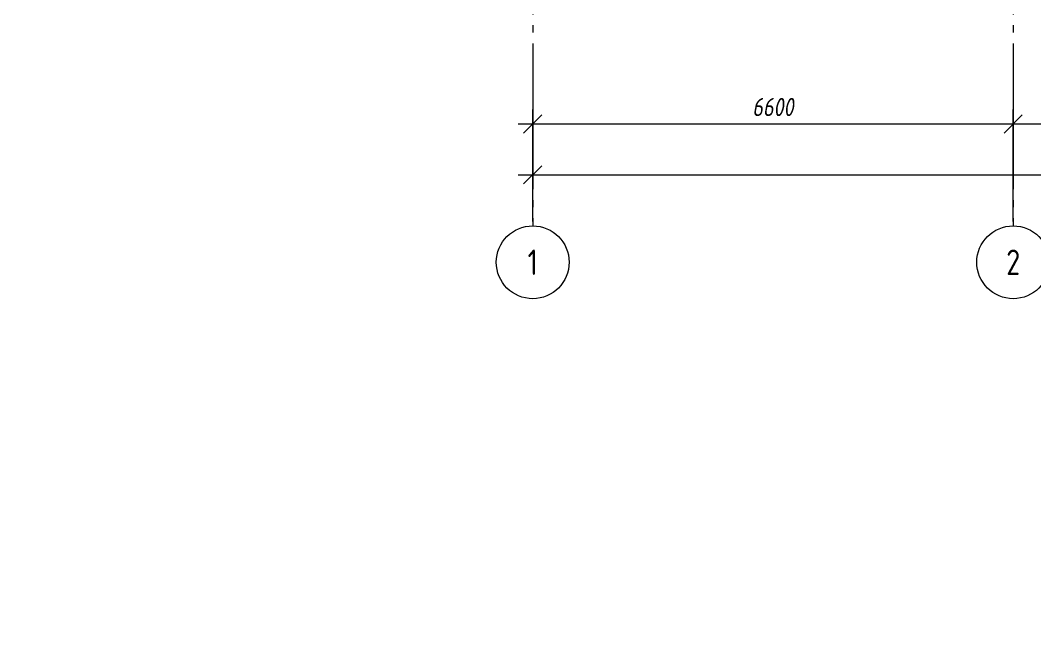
# Model space of a CAD drawing. Header units: millimetres. Extents: x -85420 to 1195317, y -69347 to 470418.
# Drawn here: x 423507 to 437442, y 0 to 8398 of the extents above; entities that cross this region are included whole.
import ezdxf
from ezdxf import colors
from ezdxf.entities.mleader import LeaderData, LeaderLine
from ezdxf.math import Vec2, Vec3

# ---------------------------------------------------------------- set-up
doc = ezdxf.new("R2010")
doc.units = ezdxf.units.MM
for name, pattern in [('GOST2.303 6', [12, 8, -1.5, 1, -1.5]), ('ГОСТ 2.303 5', [24, 20, -1.5, 1, -1.5]), ('осевая', [50.8, 31.75, -6.35, 6.35, -6.35])]:
    doc.linetypes.add(name, pattern=pattern)
for name, color, linetype, lineweight in [('+АР_Осевые линии', 252, 'GOST2.303 6', 9), ('+АР_Размеры', 252, 'Continuous', 0), ('АР_Отметки', 7, 'Continuous', 5)]:
    doc.layers.add(name, color=color, linetype=linetype, lineweight=lineweight)
doc.layers.add('ОСИ', color=7, linetype='осевая', lineweight=13, true_color=0x999999)
doc.styles.add('GOST 2.304', font='CS_Gost2304.shx')
doc.styles.add('ISOCPEUR', font='', dxfattribs={"height": 250})
doc.styles.add('ГОСТ 2.304', font='CS_Gost2304.shx', dxfattribs={"oblique": 10})
doc.styles.get('ISOCPEUR').set_extended_font_data('ISOCPEUR', italic=True)
doc.dimstyles.new('СПДС', dxfattribs={"dimscale": 100, "dimtxt": 2.5, "dimasz": 2.5, "dimexe": 2, "dimexo": 0.625, "dimgap": 1, "dimtad": 1, "dimdec": 0, "dimrnd": 5, "dimtxsty": 'ГОСТ 2.304', "dimblk": 'OBLIQUE', "dimblk1": 'OBLIQUE', "dimblk2": 'OBLIQUE', "dimcen": 2.5, "dimdle": 2, "dimadec": 0, "dimazin": 2, "dimtfac": 0.75, "dimtdec": 4, "dimtmove": 1, "dimatfit": 3, "dimfxl": 1, "dimtfill": 1, "dimtolj": 1, "dimarcsym": 1})

# ---------------------------------------------------------------- blocks, each defined once
blk = doc.blocks.new('Ось сетки - Диаметр 10 мм-1135821-0_Подвал _-2_700__Планировка')
at = {"layer": '+АР_Осевые линии', "linetype": 'Continuous'}
blk.add_circle((0, 0), 5, dxfattribs=at)
blk = doc.blocks.new('_Oblique')
at = {"color": 0, "linetype": 'ByBlock', "lineweight": -2}
blk.add_line((-0.5, -0.5), (0.5, 0.5), dxfattribs=at)
blk = doc.blocks.new('*D164')
at = {"layer": '+АР_Размеры', "color": 0, "lineweight": -2, "ltscale": 100, "transparency": 16777216}
for p, q in [((140, -9690), (140, -8152)), ((6740, -9690), (6740, -8152)), ((-60, -8352), (6940, -8352))]:
    blk.add_line(p, q, dxfattribs=at)
at = {"layer": 'Defpoints', "color": 0, "transparency": 16777216}
for p in [(6740, -8352), (140, -9752), (6740, -9752)]:
    blk.add_point(p, dxfattribs=at)
at = {"layer": '+АР_Размеры', "color": 0, "lineweight": -2, "transparency": 16777216, "xscale": 250, "yscale": 250, "zscale": 250, "rotation": 180}
blk.add_blockref('_Oblique', (140, -8352), dxfattribs=at)
at = {"layer": '+АР_Размеры', "color": 0, "lineweight": -2, "transparency": 16777216, "xscale": 250, "yscale": 250, "zscale": 250}
blk.add_blockref('_Oblique', (6740, -8352), dxfattribs=at)
at = {"layer": '+АР_Размеры', "color": 0, "ltscale": 100, "transparency": 16777216, "insert": (3440, -8120), "char_height": 250, "attachment_point": 5, "style": 'ГОСТ 2.304', "bg_fill": 3, "box_fill_scale": 1.1, "bg_fill_color": 256, "bg_fill_true_color": 13158600, "bg_fill_transparency": 0}
blk.add_mtext('\\A1;6600', dxfattribs=at)
blk = doc.blocks.new('*D165')
at = {"layer": '+АР_Размеры', "color": 0, "lineweight": -2, "ltscale": 100, "transparency": 16777216}
for p, q in [((140, -9690), (140, -8852)), ((70940, -9690), (70940, -8852)), ((-60, -9052), (71140, -9052))]:
    blk.add_line(p, q, dxfattribs=at)
at = {"layer": 'Defpoints', "color": 0, "transparency": 16777216}
for p in [(70940, -9052), (140, -9752), (70940, -9752)]:
    blk.add_point(p, dxfattribs=at)
at = {"layer": '+АР_Размеры', "color": 0, "lineweight": -2, "transparency": 16777216, "xscale": 250, "yscale": 250, "zscale": 250, "rotation": 180}
blk.add_blockref('_Oblique', (140, -9052), dxfattribs=at)
at = {"layer": '+АР_Размеры', "color": 0, "lineweight": -2, "transparency": 16777216, "xscale": 250, "yscale": 250, "zscale": 250}
blk.add_blockref('_Oblique', (70940, -9052), dxfattribs=at)
at = {"layer": '+АР_Размеры', "color": 0, "ltscale": 100, "transparency": 16777216, "insert": (37040, -8827), "char_height": 250, "attachment_point": 5, "style": 'ГОСТ 2.304', "bg_fill": 3, "box_fill_scale": 1.1, "bg_fill_color": 256, "bg_fill_true_color": 13158600, "bg_fill_transparency": 0}
blk.add_mtext('\\A1;70800', dxfattribs=at)
blk = doc.blocks.new('*D166')
at = {"layer": '+АР_Размеры', "color": 0, "lineweight": -2, "ltscale": 100, "transparency": 16777216}
for p, q in [((6740, -9690), (6740, -8152)), ((10940, -9170), (10940, -8152)), ((6540, -8352), (11140, -8352))]:
    blk.add_line(p, q, dxfattribs=at)
at = {"layer": 'Defpoints', "color": 0, "transparency": 16777216}
for p in [(10940, -8352), (10940, -9233), (6740, -9752)]:
    blk.add_point(p, dxfattribs=at)
at = {"layer": '+АР_Размеры', "color": 0, "lineweight": -2, "transparency": 16777216, "xscale": 250, "yscale": 250, "zscale": 250, "rotation": 180}
blk.add_blockref('_Oblique', (6740, -8352), dxfattribs=at)
at = {"layer": '+АР_Размеры', "color": 0, "lineweight": -2, "transparency": 16777216, "xscale": 250, "yscale": 250, "zscale": 250}
blk.add_blockref('_Oblique', (10940, -8352), dxfattribs=at)
at = {"layer": '+АР_Размеры', "color": 0, "ltscale": 100, "transparency": 16777216, "insert": (8840, -8118), "char_height": 250, "attachment_point": 5, "style": 'ГОСТ 2.304', "bg_fill": 3, "box_fill_scale": 1.1, "bg_fill_color": 256, "bg_fill_true_color": 13158600, "bg_fill_transparency": 0}
blk.add_mtext('\\A1;4200', dxfattribs=at)
blk = doc.blocks.new('_DotSmall')
at = {"color": 0, "linetype": 'ByBlock', "const_width": 0.5}
blk.add_lwpolyline([(-0.0625, 0, 1), (0.0625, 0, 1)], format="xyb", close=True, dxfattribs=at)
blk = doc.blocks.new('A$C314F1C93')
at = {"layer": '+АР_Осевые линии', "linetype": 'ГОСТ 2.303 5', "lineweight": 0, "ltscale": 100}
blk.add_line((140, 64752.7), (140, -9752.2), dxfattribs=at)
at = {"layer": '+АР_Размеры', "ltscale": 100, "xscale": 100.0000000000002, "yscale": 100.0000000000002, "zscale": 100.0000000000002, "rotation": 90}
blk.add_blockref('Ось сетки - Диаметр 10 мм-1135821-0_Подвал _-2_700__Планировка', (140, -10252.2), dxfattribs=at)
at = {"layer": '+АР_Осевые линии', "linetype": 'ГОСТ 2.303 5', "lineweight": 0, "ltscale": 100, "insert": (6740, -10252.2), "char_height": 350, "attachment_point": 5, "style": 'GOST 2.304'}
blk.add_mtext('2', dxfattribs=at)
at = {"layer": '+АР_Размеры', "ltscale": 100, "insert": (140, -10252.2), "char_height": 350, "attachment_point": 5, "style": 'GOST 2.304'}
blk.add_mtext('1', dxfattribs=at)
at = {"layer": '+АР_Размеры', "ltscale": 100}
dim = blk.add_linear_dim(base=(6740, -8352.2), p1=(140, -9752.2), p2=(6740, -9752.2), dimstyle='СПДС', override={"dimscale": 100}, dxfattribs=at)
dim.commit()
dim.dimension.update_dxf_attribs({"geometry": '*D164', "text_midpoint": (3440, -8120)})
dim = blk.add_linear_dim(base=(70940, -9052.2), p1=(140, -9752.2), p2=(70940, -9752.2), dimstyle='СПДС', override={"dimscale": 100}, dxfattribs=at)
dim.commit()
dim.dimension.update_dxf_attribs({"geometry": '*D165', "text_midpoint": (37040, -9052.2), "dimtype": 160})
at = {"layer": '+АР_Осевые линии', "linetype": 'ГОСТ 2.303 5', "lineweight": 0, "ltscale": 100}
blk.add_line((6740, 64752.7), (6740, -9752.2), dxfattribs=at)
at = {"layer": '+АР_Осевые линии', "linetype": 'ГОСТ 2.303 5', "lineweight": 25, "ltscale": 100, "xscale": 100.0000000000002, "yscale": 100.0000000000002, "zscale": 100.0000000000002, "rotation": 90}
blk.add_blockref('Ось сетки - Диаметр 10 мм-1135821-0_Подвал _-2_700__Планировка', (6740, -10252.2), dxfattribs=at)
at = {"layer": '+АР_Размеры', "ltscale": 100}
dim = blk.add_linear_dim(base=(10940, -8352.2), p1=(6740, -9752.2), p2=(10940, -9232.6), dimstyle='СПДС', override={"dimscale": 100}, dxfattribs=at)
dim.commit()
dim.dimension.update_dxf_attribs({"geometry": '*D166', "text_midpoint": (8840, -8117.6)})

msp = doc.modelspace()

# ---------------------------------------------------------------- block references
at = {"layer": 'ОСИ', "ltscale": 40}
msp.add_blockref('A$C314F1C93', (430406.4, 15326.4, 0), dxfattribs=at)

# ---------------------------------------------------------------- next in the draw order: leaders
at = {"layer": 'АР_Отметки', "lineweight": 9}
ml = msp.add_multileader_mtext('Standard', dxfattribs=at)
ml.set_content('+2,410', color=256, style='ISOCPEUR')
ml.set_leader_properties(color=256, linetype='Continuous', lineweight=-1)
ml.set_arrow_properties(name='DOTSMALL')
ml.build(insert=Vec2(0, 0))
ml.multileader.update_dxf_attribs({"has_text_frame": 1, "text_left_attachment_type": 4, "text_right_attachment_type": 4, "dogleg_length": 100, "arrow_head_size": 180})
ctx = ml.context
ctx.base_point, ctx.char_height, ctx.arrow_head_size, ctx.landing_gap_size, ctx.plane_origin = Vec3(703103, 29209.7), 250, 180, 50, Vec3(700941.8, 28618.5)
ctx.left_attachment, ctx.right_attachment = 4, 4
notes = []
notes.append((ctx, [(0, (0, 0, 0), (0, 0), (1, 0), 1, [])]))
ctx.mtext.insert, ctx.mtext.width, ctx.mtext.line_spacing_style, ctx.mtext.flow_direction = Vec3(703153, 29543.1), 852.697, 2, 5
ml = msp.add_multileader_mtext('Standard', dxfattribs=at)
ml.set_content('+2,410', color=256, style='ISOCPEUR')
ml.set_leader_properties(color=256, linetype='Continuous', lineweight=-1)
ml.set_arrow_properties(name='DOTSMALL')
ml.build(insert=Vec2(0, 0))
ml.multileader.update_dxf_attribs({"has_text_frame": 1, "text_left_attachment_type": 4, "text_right_attachment_type": 4, "dogleg_length": 100, "arrow_head_size": 180})
ctx = ml.context
ctx.base_point, ctx.char_height, ctx.arrow_head_size, ctx.landing_gap_size, ctx.plane_origin = Vec3(703103, 29209.7), 250, 180, 50, Vec3(700941.8, 28618.5)
ctx.left_attachment, ctx.right_attachment = 4, 4
notes.append((ctx, [(0, (0, 0, 0), (0, 0), (1, 0), 1, [])]))
ctx.mtext.insert, ctx.mtext.width, ctx.mtext.line_spacing_style, ctx.mtext.flow_direction = Vec3(703153, 29543.1), 852.697, 2, 5
ml = msp.add_multileader_mtext('Standard', dxfattribs=at)
ml.set_content('+3,950', color=256, style='ISOCPEUR')
ml.set_leader_properties(color=256, linetype='Continuous', lineweight=-1)
ml.set_arrow_properties(name='DOTSMALL')
ml.build(insert=Vec2(0, 0))
ml.multileader.update_dxf_attribs({"has_text_frame": 1, "text_left_attachment_type": 4, "text_right_attachment_type": 4, "dogleg_length": 100, "arrow_head_size": 180})
ctx = ml.context
ctx.base_point, ctx.char_height, ctx.arrow_head_size, ctx.landing_gap_size, ctx.plane_origin = Vec3(701417.3, 23704), 250, 180, 50, Vec3(701335.9, 22436.5)
ctx.left_attachment, ctx.right_attachment = 4, 4
notes.append((ctx, [(0, (0, 0, 0), (0, 0), (1, 0), 1, [])]))
ctx.mtext.insert, ctx.mtext.width, ctx.mtext.line_spacing_style, ctx.mtext.flow_direction = Vec3(701467.3, 24037.4), 852.697, 2, 5
ml = msp.add_multileader_mtext('Standard', dxfattribs=at)
ml.set_content('+3,950', color=256, style='ISOCPEUR')
ml.set_leader_properties(color=256, linetype='Continuous', lineweight=-1)
ml.set_arrow_properties(name='DOTSMALL')
ml.build(insert=Vec2(0, 0))
ml.multileader.update_dxf_attribs({"has_text_frame": 1, "text_left_attachment_type": 4, "text_right_attachment_type": 4, "dogleg_length": 100, "arrow_head_size": 180})
ctx = ml.context
ctx.base_point, ctx.char_height, ctx.arrow_head_size, ctx.landing_gap_size, ctx.plane_origin = Vec3(701417.3, 23704), 250, 180, 50, Vec3(701335.9, 22436.5)
ctx.left_attachment, ctx.right_attachment = 4, 4
notes.append((ctx, [(0, (0, 0, 0), (0, 0), (1, 0), 1, [])]))
ctx.mtext.insert, ctx.mtext.width, ctx.mtext.line_spacing_style, ctx.mtext.flow_direction = Vec3(701467.3, 24037.4), 852.697, 2, 5
for ctx, leaders in notes:
    for number, flags, end, landing, length, lines in leaders:
        leader = LeaderData()
        leader.index, (leader.has_last_leader_line, leader.has_dogleg_vector, leader.attachment_direction) = number, flags
        leader.last_leader_point, leader.dogleg_vector, leader.dogleg_length = Vec3(end), Vec3(landing), length
        for number, points, colour, breaks in lines:
            line = LeaderLine()
            line.index, line.vertices, line.color, line.breaks = number, Vec3.list(points), colors.encode_raw_color(colour), breaks
            leader.lines.append(line)
        ctx.leaders.append(leader)

doc.saveas('drawing.dxf')
